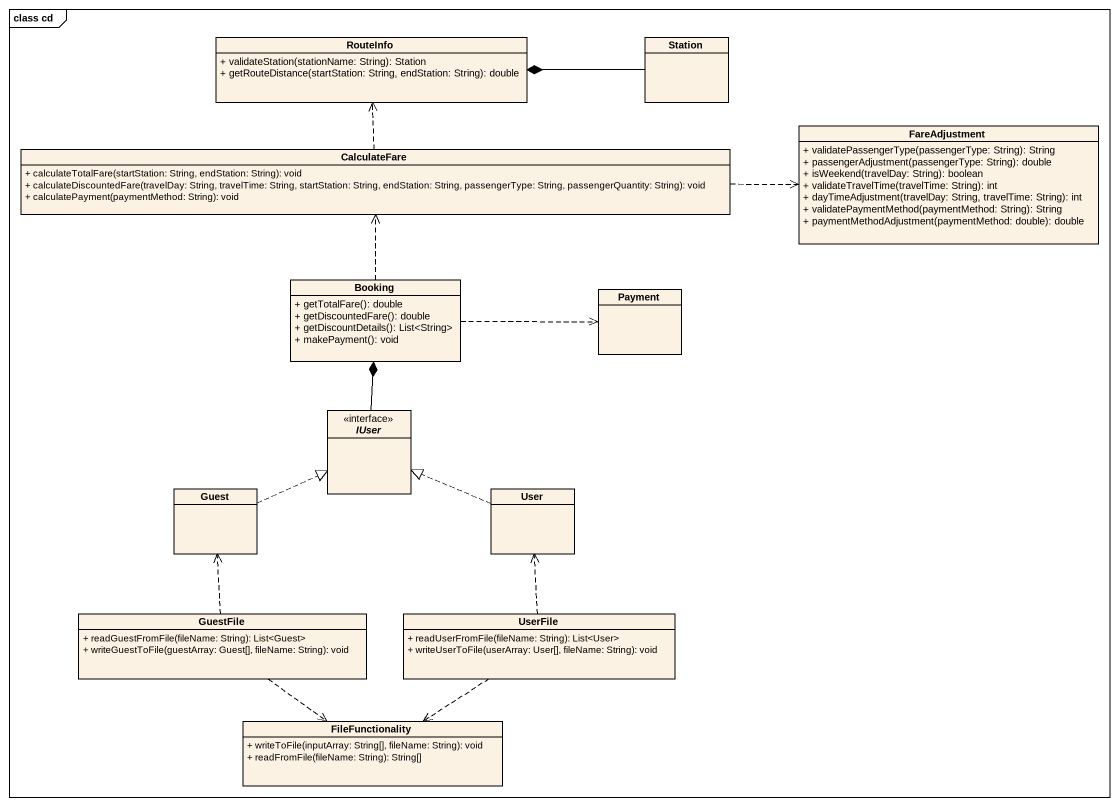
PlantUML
@startuml
mainframe class cd
hide circle
hide empty members
skinparam classAttributeIconSize 0
class RouteInfo {
  + validateStation(stationName: String): Station
  + getRouteDistance(startStation: String, endStation: String): double
}
class Station
class FareAdjustment {
  + validatePassengerType(passengerType: String): String
  + passengerAdjustment(passengerType: String): double
  + isWeekend(travelDay: String): boolean
  + validateTravelTime(travelTime: String): int
  + dayTimeAdjustment(travelDay: String, travelTime: String): int
  + validatePaymentMethod(paymentMethod: String): String
  + paymentMethodAdjustment(paymentMethod: double): double
}
class CalculateFare {
  + calculateTotalFare(startStation: String, endStation: String): void
  + calculateDiscountedFare(travelDay: String, travelTime: String, startStation: String, endStation: String, passengerType: String, passengerQuantity: String): void
  + calculatePayment(paymentMethod: String): void
}
class Booking {
  + getTotalFare(): double
  + getDiscountedFare(): double
  + getDiscountDetails(): List<String>
  + makePayment(): void
}
class Payment
interface IUser
class Guest
class User
class GuestFile {
  + readGuestFromFile(fileName: String): List<Guest>
  + writeGuestToFile(guestArray: Guest[], fileName: String): void
}
class UserFile {
  + readUserFromFile(fileName: String): List<User>
  + writeUserToFile(userArray: User[], fileName: String): void
}
class FileFunctionality {
  + writeToFile(inputArray: String[], fileName: String): void
  + readFromFile(fileName: String): String[]
}
Station -left-* RouteInfo
CalculateFare .up.> RouteInfo
CalculateFare .right.> FareAdjustment
Booking .up.> CalculateFare
Booking .right.> Payment
IUser -up-* Booking
Guest .right.|> IUser
User .left.|> IUser
GuestFile .up.> Guest
GuestFile ..> FileFunctionality
UserFile .up.> User
UserFile ..> FileFunctionality
@enduml
